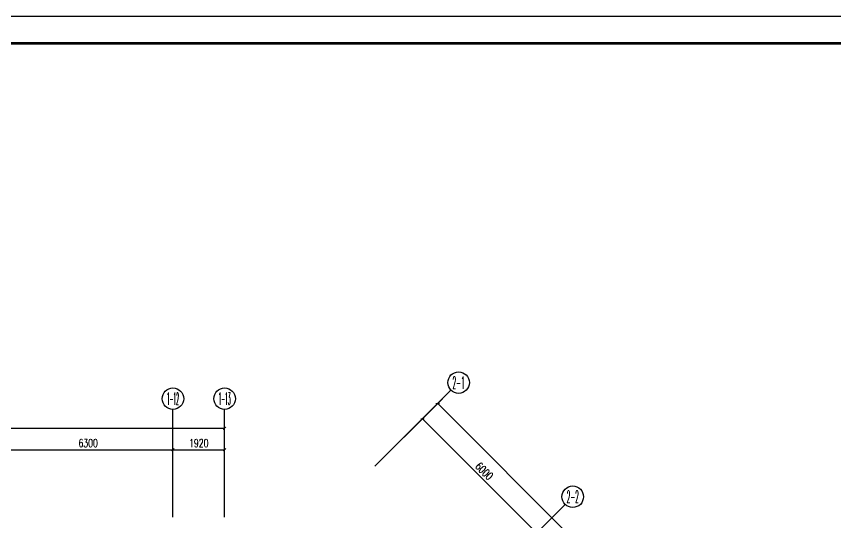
# Model space of a CAD drawing. Extents: x 815029915 to 815825525, y 579155098 to 579748855.
# Drawn here: x 815199760 to 815230207, y 579393603 to 579412420 of the extents above; entities that cross this region are included whole.
import ezdxf
from ezdxf.enums import TextEntityAlignment as Align

# ---------------------------------------------------------------- set-up
doc = ezdxf.new("R2010")
doc.units = 0
doc.header["$LTSCALE"] = 100
doc.header["$MEASUREMENT"] = 0
for name, color, linetype in [('AXIS', 3, 'Continuous'), ('AXIS_TEXT', 7, 'Continuous'), ('ZG-图框层', 4, 'Continuous'), ('zm', 1, 'Continuous')]:
    doc.layers.add(name, color=color, linetype=linetype)
doc.styles.add('_TCH_AXIS', font='COMPLEX', dxfattribs={"bigfont": 'GBCBIG'})
doc.styles.add('_TCH_DIM_T3', font='SIMPLEX', dxfattribs={"width": 0.705882, "bigfont": 'GBCBIG'})
doc.styles.add('COMPLEX', font='COMPLEX')
doc.dimstyles.new('_TCH_ARCH-100', dxfattribs={"dimscale": 100, "dimtxt": 2.975, "dimasz": 1, "dimexe": 2.5, "dimexo": 3, "dimgap": 1, "dimtad": 1, "dimdec": 0, "dimzin": 0, "dimdsep": 46, "dimtxsty": '_TCH_DIM_T3', "dimblk": 'ARCHTICK', "dimcen": 0.09, "dimclrt": 7, "dimazin": 2, "dimtfac": 1, "dimtdec": 0, "dimtix": 1, "dimtmove": 2, "dimatfit": 3, "dimfxl": 0, "dimtolj": 1, "dimtzin": 0, "dimarcsym": 0})

# ---------------------------------------------------------------- blocks, each defined once
blk = doc.blocks.new('_AXISO')
blk.add_circle((0, 0), 0.5)
at = {"layer": 'AXIS_TEXT', "style": 'COMPLEX', "width": 1.041667}
blk.add_attdef('A', text='', height=0.56, dxfattribs=at).set_placement((-0.25, -0.28), (0.25, -0.28), align=Align.FIT)
blk = doc.blocks.new('_ArchTick')
at = {"color": 0, "linetype": 'ByBlock', "const_width": 0.4}
blk.add_lwpolyline([(-0.5, -0.5), (0.5, 0.5)], dxfattribs=at)
blk = doc.blocks.new('*D535')
at = {"layer": 'AXIS', "color": 0, "lineweight": -2, "transparency": 16777216}
for p, q in [((815213296, 579395908), (815215594, 579398206)), ((815215417, 579398029), (815252894, 579360553)), ((815250772, 579358431), (815253070, 579360729))]:
    blk.add_line(p, q, dxfattribs=at)
at = {"layer": 'Defpoints', "color": 0, "transparency": 16777216}
for p in [(815213083, 579395696), (815252894, 579360553), (815250560, 579358219)]:
    blk.add_point(p, dxfattribs=at)
at = {"layer": 'AXIS', "color": 0, "lineweight": -2, "transparency": 16777216, "xscale": 100, "yscale": 100, "zscale": 100}
for p, rotation in [((815215417, 579398029), 135.0000000001822), ((815252894, 579360553), 315.0000000001822)]:
    blk.add_blockref('_ArchTick', p, dxfattribs=dict(at, rotation=rotation))
at = {"layer": 'AXIS', "color": 7, "transparency": 16777216, "insert": (815234331, 579379467), "char_height": 297.5, "attachment_point": 5, "rotation": 315, "style": '_TCH_DIM_T3'}
blk.add_mtext('\\A1;53000', dxfattribs=at)
blk = doc.blocks.new('*D536')
at = {"layer": 'AXIS', "color": 0, "lineweight": -2, "transparency": 16777216}
for p, q in [((815213296, 579395908), (815215028, 579397640)), ((815214851, 579397464), (815219094, 579393221)), ((815217538, 579391665), (815219271, 579393398))]:
    blk.add_line(p, q, dxfattribs=at)
at = {"layer": 'Defpoints', "color": 0, "transparency": 16777216}
for p in [(815213083, 579395696), (815219094, 579393221), (815217326, 579391453)]:
    blk.add_point(p, dxfattribs=at)
at = {"layer": 'AXIS', "color": 0, "lineweight": -2, "transparency": 16777216, "xscale": 100, "yscale": 100, "zscale": 100}
for p, rotation in [((815214851, 579397464), 135), ((815219094, 579393221), 315)]:
    blk.add_blockref('_ArchTick', p, dxfattribs=dict(at, rotation=rotation))
at = {"layer": 'AXIS', "color": 7, "transparency": 16777216, "insert": (815217148, 579395518), "char_height": 297.5, "attachment_point": 5, "rotation": 315, "style": '_TCH_DIM_T3'}
blk.add_mtext('\\A1;6000', dxfattribs=at)
blk = doc.blocks.new('*D569')
at = {"layer": 'AXIS', "color": 0, "lineweight": -2, "transparency": 16777216}
for p, q in [((815148078, 579394110), (815148078, 579397360)), ((815148078, 579397110), (815207498, 579397110)), ((815207498, 579394110), (815207498, 579397360))]:
    blk.add_line(p, q, dxfattribs=at)
at = {"layer": 'Defpoints', "color": 0, "transparency": 16777216}
for p in [(815207498, 579397110), (815148078, 579393810), (815207498, 579393810)]:
    blk.add_point(p, dxfattribs=at)
at = {"layer": 'AXIS', "color": 0, "lineweight": -2, "transparency": 16777216, "xscale": 100, "yscale": 100, "zscale": 100, "rotation": 180}
blk.add_blockref('_ArchTick', (815148078, 579397110), dxfattribs=at)
at = {"layer": 'AXIS', "color": 0, "lineweight": -2, "transparency": 16777216, "xscale": 100, "yscale": 100, "zscale": 100}
blk.add_blockref('_ArchTick', (815207498, 579397110), dxfattribs=at)
at = {"layer": 'AXIS', "color": 7, "transparency": 16777216, "insert": (815177788, 579397358), "char_height": 297.5, "attachment_point": 5, "style": '_TCH_DIM_T3'}
blk.add_mtext('\\A1;59420', dxfattribs=at)
blk = doc.blocks.new('*D579')
at = {"layer": 'AXIS', "color": 0, "lineweight": -2, "transparency": 16777216}
for p, q in [((815199278, 579394110), (815199278, 579396560)), ((815205578, 579394110), (815205578, 579396560)), ((815199278, 579396310), (815205578, 579396310))]:
    blk.add_line(p, q, dxfattribs=at)
at = {"layer": 'Defpoints', "color": 0, "transparency": 16777216}
for p in [(815205578, 579396310), (815199278, 579393810), (815205578, 579393810)]:
    blk.add_point(p, dxfattribs=at)
at = {"layer": 'AXIS', "color": 0, "lineweight": -2, "transparency": 16777216, "xscale": 100, "yscale": 100, "zscale": 100, "rotation": 180}
blk.add_blockref('_ArchTick', (815199278, 579396310), dxfattribs=at)
at = {"layer": 'AXIS', "color": 0, "lineweight": -2, "transparency": 16777216, "xscale": 100, "yscale": 100, "zscale": 100}
blk.add_blockref('_ArchTick', (815205578, 579396310), dxfattribs=at)
at = {"layer": 'AXIS', "color": 7, "transparency": 16777216, "insert": (815202428, 579396558), "char_height": 297.5, "attachment_point": 5, "style": '_TCH_DIM_T3'}
blk.add_mtext('\\A1;6300', dxfattribs=at)
blk = doc.blocks.new('*D580')
at = {"layer": 'AXIS', "color": 0, "lineweight": -2, "transparency": 16777216}
for p, q in [((815205578, 579394110), (815205578, 579396560)), ((815207498, 579394110), (815207498, 579396560)), ((815205578, 579396310), (815207498, 579396310))]:
    blk.add_line(p, q, dxfattribs=at)
at = {"layer": 'Defpoints', "color": 0, "transparency": 16777216}
for p in [(815207498, 579396310), (815205578, 579393810), (815207498, 579393810)]:
    blk.add_point(p, dxfattribs=at)
at = {"layer": 'AXIS', "color": 0, "lineweight": -2, "transparency": 16777216, "xscale": 100, "yscale": 100, "zscale": 100, "rotation": 180}
blk.add_blockref('_ArchTick', (815205578, 579396310), dxfattribs=at)
at = {"layer": 'AXIS', "color": 0, "lineweight": -2, "transparency": 16777216, "xscale": 100, "yscale": 100, "zscale": 100}
blk.add_blockref('_ArchTick', (815207498, 579396310), dxfattribs=at)
at = {"layer": 'AXIS', "color": 7, "transparency": 16777216, "insert": (815206538, 579396558), "char_height": 297.5, "attachment_point": 5, "style": '_TCH_DIM_T3'}
blk.add_mtext('\\A1;1920', dxfattribs=at)
blk = doc.blocks.new('ll')
at = {"layer": 'ZG-图框层'}
blk.add_lwpolyline([(815136770, 579524220), (815255670, 579524220), (815255670, 579608320), (815136770, 579608320)], close=True, dxfattribs=at)

msp = doc.modelspace()

# ---------------------------------------------------------------- linework, layer by layer
at = {"layer": 'AXIS'}
for p, q in [((815213083.4, 579395695.9), (815215911.9, 579398524.3)), ((815205578.2, 579393809.7), (815205578.2, 579397809.7)), ((815207498.2, 579393809.7), (815207498.2, 579397809.7)), ((815217326.1, 579391453.2), (815220154.5, 579394281.7))]:
    msp.add_line(p, q, dxfattribs=at)
at = {"layer": 'ZG-图框层'}
msp.add_lwpolyline([(815138250.2, 579328319.6), (815257150.2, 579328319.6), (815257150.2, 579412419.6), (815138250.2, 579412419.6)], close=True, dxfattribs=at)
at = {"layer": 'ZG-图框层', "const_width": 100}
msp.add_lwpolyline([(815140750.2, 579329319.6), (815256150.2, 579329319.6), (815256150.2, 579411419.6), (815140750.2, 579411419.6)], close=True, dxfattribs=at)

# ---------------------------------------------------------------- block references
at = {"layer": 'AXIS'}
ref = msp.add_blockref('_AXISO', (815216194.7, 579398807.2), dxfattribs=dict(at, xscale=800, yscale=800, zscale=800))
ref.add_attrib('A', '2-1', dxfattribs={"color": 7, "height": 452.55, "style": '_TCH_AXIS', "width": 0.381818}).set_placement((815215968.4, 579398580.9), (815216421, 579398580.9), align=Align.FIT)
ref = msp.add_blockref('_AXISO', (815205578.2, 579398209.7), dxfattribs=dict(at, xscale=800, yscale=800, zscale=800))
ref.add_attrib('A', '1-12', dxfattribs={"color": 7, "height": 452.55, "style": '_TCH_AXIS', "width": 0.3}).set_placement((815205351.9, 579397983.5), (815205804.5, 579397983.5), align=Align.FIT)
ref = msp.add_blockref('_AXISO', (815207498.2, 579398209.7), dxfattribs=dict(at, xscale=800, yscale=800, zscale=800))
ref.add_attrib('A', '1-13', dxfattribs={"color": 7, "height": 452.55, "style": '_TCH_AXIS', "width": 0.3}).set_placement((815207271.9, 579397983.5), (815207724.5, 579397983.5), align=Align.FIT)
ref = msp.add_blockref('_AXISO', (815220437.3, 579394564.5), dxfattribs=dict(at, xscale=800, yscale=800, zscale=800))
ref.add_attrib('A', '2-2', dxfattribs={"color": 7, "height": 452.55, "style": '_TCH_AXIS', "width": 0.35}).set_placement((815220211.1, 579394338.2), (815220663.6, 579394338.2), align=Align.FIT)
at = {"layer": 'zm', "color": 1}
msp.add_blockref('ll', (1480.1, -195900.4), dxfattribs=at)

# ---------------------------------------------------------------- dimensions: what is measured, and where the dimension line sits
at = {"layer": 'AXIS'}
for p1, p2, distance, picture, middle in [((815213083.4, 579395695.9), (815250560.1, 579358219.2), 3300, '*D535', (815234331.1, 579379466.9)), ((815148078.2, 579393809.7), (815207498.2, 579393809.7), 3300, '*D569', (815177788.2, 579397358.5)), ((815213083.4, 579395695.9), (815217326.1, 579391453.2), 2500, '*D536', (815217148.4, 579395518.2)), ((815199278.2, 579393809.7), (815205578.2, 579393809.7), 2500, '*D579', (815202428.2, 579396558.5)), ((815205578.2, 579393809.7), (815207498.2, 579393809.7), 2500, '*D580', (815206538.2, 579396558.5))]:
    dim = msp.add_aligned_dim(p1=p1, p2=p2, distance=distance, dimstyle='_TCH_ARCH-100', dxfattribs=at)
    dim.commit()
    dim.dimension.update_dxf_attribs({"geometry": picture, "text_midpoint": middle})

doc.saveas('drawing.dxf')
